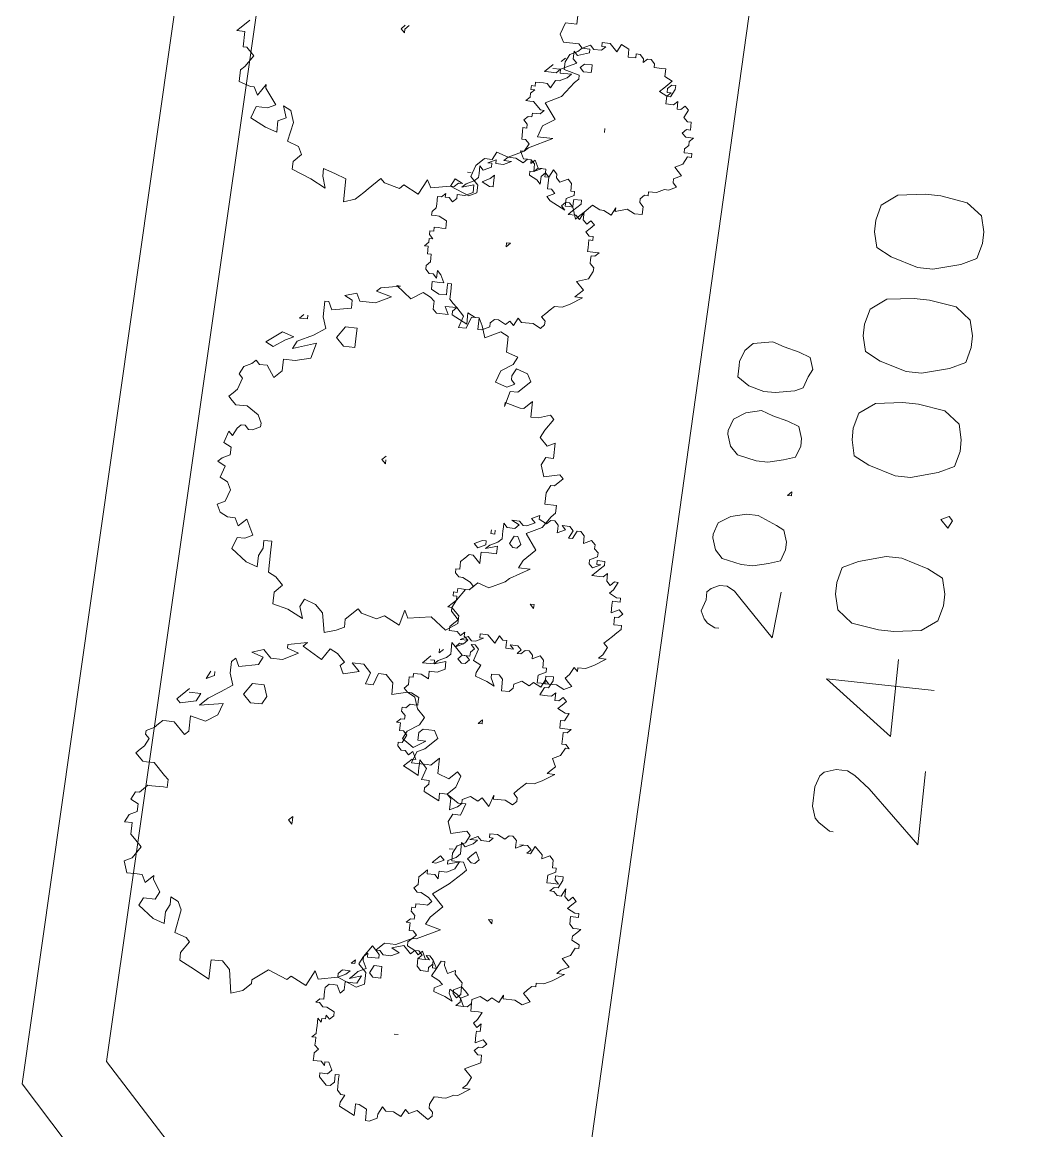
# Model space of a CAD drawing. Header units: metres. Extents: x -977055 to 805873, y -1033982 to 242021.
# Drawn here: x 2675.89 to 2689.55, y 841.04 to 856.24 of the extents above; entities that cross this region are included whole.
import ezdxf

# ---------------------------------------------------------------- set-up
doc = ezdxf.new("R2010")
doc.units = ezdxf.units.M
for name, color, linetype in [('PDF_acera', 7, 'Continuous'), ('PDF_areas por lote', 7, 'Continuous'), ('PDF_COTAS', 7, 'Continuous'), ('PDF_LOTES', 7, 'Continuous'), ('PDF_PLANTAS', 7, 'Continuous')]:
    doc.layers.add(name, color=color, linetype=linetype)

# ---------------------------------------------------------------- blocks, each defined once
blk = doc.blocks.new('CALLE')
at = {"layer": 'PDF_acera', "lineweight": 9}
for points in [[(-152.62128, -289.620576), (-150.123456, -216.506304), (-148.768704, -215.236224), (-117.651744, -216.294624), (-116.381664, -217.691712), (-118.921824, -291.822048)], [(-117.440064, -222.518016), (-117.27072, -217.988064), (-118.075104, -217.18368), (-148.430016, -216.12528), (-149.276736, -216.929664), (-149.403744, -221.459616)]]:
    blk.add_lwpolyline(points, dxfattribs=at)
at = {"layer": 'PDF_areas por lote', "lineweight": 9}
for points in [[(-145.085472, -223.74576), (-145.085472, -223.703424), (-145.0008, -223.576416), (-144.958464, -223.53408), (-144.831456, -223.491744), (-144.619776, -223.491744), (-144.492768, -223.53408), (-144.450432, -223.576416), (-144.408096, -223.703424), (-144.408096, -223.830432), (-144.450432, -223.915104), (-144.57744, -224.084448), (-145.127808, -224.677152), (-144.323424, -224.677152)], [(-143.434368, -224.677152), (-143.434368, -223.491744), (-143.984736, -224.253792), (-143.138016, -224.253792)]]:
    blk.add_lwpolyline(points, dxfattribs=at)
for points in [[(-142.502976, -223.491744), (-142.67232, -223.53408), (-142.799328, -223.703424), (-142.841664, -223.999776), (-142.841664, -224.16912), (-142.799328, -224.465472), (-142.67232, -224.634816), (-142.502976, -224.677152), (-142.375968, -224.677152), (-142.206624, -224.634816), (-142.121952, -224.465472), (-142.03728, -224.16912), (-142.03728, -223.999776), (-142.121952, -223.703424), (-142.206624, -223.53408), (-142.375968, -223.491744)], [(-140.809536, -223.491744), (-140.97888, -223.53408), (-141.063552, -223.703424), (-141.148224, -223.999776), (-141.148224, -224.16912), (-141.063552, -224.465472), (-140.97888, -224.634816), (-140.809536, -224.677152), (-140.682528, -224.677152), (-140.513184, -224.634816), (-140.386176, -224.465472), (-140.34384, -224.16912), (-140.34384, -223.999776), (-140.386176, -223.703424), (-140.513184, -223.53408), (-140.682528, -223.491744)], [(-139.666464, -223.491744), (-139.835808, -223.53408), (-139.92048, -223.703424), (-140.005152, -223.999776), (-140.005152, -224.16912), (-139.92048, -224.465472), (-139.835808, -224.634816), (-139.666464, -224.677152), (-139.539456, -224.677152), (-139.370112, -224.634816), (-139.243104, -224.465472), (-139.200768, -224.16912), (-139.200768, -223.999776), (-139.243104, -223.703424), (-139.370112, -223.53408), (-139.539456, -223.491744)], [(-138.523392, -223.491744), (-138.692736, -223.53408), (-138.777408, -223.703424), (-138.86208, -223.999776), (-138.86208, -224.16912), (-138.777408, -224.465472), (-138.692736, -224.634816), (-138.523392, -224.677152), (-138.396384, -224.677152), (-138.22704, -224.634816), (-138.100032, -224.465472), (-138.057696, -224.16912), (-138.057696, -223.999776), (-138.100032, -223.703424), (-138.22704, -223.53408), (-138.396384, -223.491744)], [(-141.571584, -224.550144), (-141.656256, -224.634816), (-141.571584, -224.677152), (-141.529248, -224.634816)]]:
    blk.add_lwpolyline(points, close=True, dxfattribs=at)
at = {"layer": 'PDF_COTAS', "lineweight": 9}
blk.add_lwpolyline([(-143.011008, -222.264), (-143.011008, -222.221664), (-142.968672, -222.136992), (-142.926336, -222.094656), (-142.841664, -222.05232), (-142.714656, -222.094656), (-142.629984, -222.094656), (-142.587648, -222.136992), (-142.545312, -222.221664), (-142.545312, -222.306336), (-142.587648, -222.391008), (-142.67232, -222.47568), (-143.053344, -222.856704), (-142.545312, -222.89904)], dxfattribs=at)
for points in [[(-142.03728, -222.094656), (-142.164288, -222.136992), (-142.24896, -222.221664), (-142.291296, -222.433344), (-142.291296, -222.560352), (-142.24896, -222.729696), (-142.206624, -222.856704), (-142.079616, -222.89904), (-141.994944, -222.89904), (-141.867936, -222.856704), (-141.8256, -222.772032), (-141.740928, -222.560352), (-141.740928, -222.433344), (-141.783264, -222.264), (-141.867936, -222.136992), (-141.994944, -222.094656)], [(-140.894208, -222.136992), (-141.021216, -222.179328), (-141.105888, -222.264), (-141.148224, -222.47568), (-141.148224, -222.602688), (-141.105888, -222.772032), (-141.063552, -222.89904), (-140.936544, -222.941376), (-140.851872, -222.941376), (-140.724864, -222.89904), (-140.682528, -222.772032), (-140.640192, -222.602688), (-140.597856, -222.47568), (-140.640192, -222.306336), (-140.724864, -222.179328), (-140.851872, -222.136992)], [(-140.13216, -222.179328), (-140.259168, -222.179328), (-140.34384, -222.306336), (-140.386176, -222.47568), (-140.386176, -222.602688), (-140.34384, -222.814368), (-140.301504, -222.89904), (-140.174496, -222.941376), (-140.089824, -222.983712), (-139.962816, -222.941376), (-139.92048, -222.814368), (-139.878144, -222.645024), (-139.835808, -222.518016), (-139.878144, -222.306336), (-139.962816, -222.221664), (-140.089824, -222.179328)], [(-141.486912, -222.856704), (-141.486912, -222.89904), (-141.444576, -222.89904)]]:
    blk.add_lwpolyline(points, close=True, dxfattribs=at)
at = {"layer": 'PDF_LOTES', "lineweight": 20}
blk.add_lwpolyline([(-149.403744, -221.459616), (-149.742432, -231.027552), (-133.739424, -231.57792), (-133.443072, -221.967648)], close=True, dxfattribs=at)
at = {"layer": 'PDF_PLANTAS', "lineweight": 9}
for points in [[(-145.63584, -219.766176), (-145.551168, -219.808512), (-145.508832, -219.766176), (-145.551168, -219.596832), (-145.42416, -219.554496), (-145.339488, -219.596832), (-145.339488, -219.681504), (-145.21248, -219.72384), (-145.21248, -219.639168), (-145.127808, -219.51216), (-145.043136, -219.596832), (-144.916128, -219.639168), (-144.873792, -219.596832), (-144.958464, -219.51216), (-144.916128, -219.385152), (-144.746784, -219.385152), (-144.831456, -219.30048), (-144.831456, -219.258144), (-144.831456, -219.0888), (-144.704448, -219.131136), (-144.662112, -219.215808), (-144.535104, -219.342816), (-144.450432, -219.30048), (-144.450432, -219.173472), (-144.492768, -219.131136), (-144.57744, -219.131136), (-144.57744, -219.215808), (-144.662112, -219.0888), (-144.57744, -218.961792), (-144.492768, -219.004128), (-144.408096, -219.131136), (-144.323424, -219.173472), (-144.238752, -219.0888), (-144.111744, -219.046464), (-144.069408, -218.961792), (-144.111744, -218.792448), (-143.984736, -218.792448), (-143.900064, -218.707776), (-143.900064, -218.623104), (-144.027072, -218.580768), (-144.027072, -218.496096), (-143.900064, -218.538432), (-143.815392, -218.45376), (-143.815392, -218.326752), (-143.900064, -218.411424), (-143.9424, -218.24208), (-143.857728, -218.199744), (-143.815392, -218.24208), (-143.73072, -218.157408), (-143.688384, -218.072736), (-143.815392, -217.988064), (-143.688384, -217.776384), (-143.646048, -217.81872), (-143.688384, -217.60704), (-143.73072, -217.60704), (-143.773056, -217.734048), (-143.857728, -217.564704), (-143.857728, -217.437696), (-143.773056, -217.353024), (-143.815392, -217.226016), (-143.857728, -217.353024), (-143.9424, -217.310688), (-143.984736, -217.099008), (-143.900064, -217.056672), (-143.9424, -217.014336), (-144.069408, -217.014336), (-144.196416, -217.056672), (-144.281088, -216.929664), (-144.36576, -216.802656), (-144.450432, -216.717984), (-144.408096, -216.972), (-144.535104, -216.929664), (-144.619776, -216.802656), (-144.57744, -216.633312), (-144.746784, -216.633312), (-144.78912, -216.590976), (-144.662112, -216.463968), (-144.662112, -216.379296), (-144.662112, -216.33696), (-144.704448, -216.294624), (-144.746784, -216.252288), (-144.78912, -216.167616), (-144.831456, -216.167616), (-144.873792, -216.209952), (-144.958464, -216.167616), (-145.0008, -216.12528), (-145.043136, -216.082944), (-145.127808, -216.167616), (-145.127808, -216.209952), (-145.127808, -216.294624), (-145.254816, -216.421632), (-145.297152, -216.463968), (-145.381824, -216.463968), (-145.381824, -216.421632), (-145.381824, -216.33696), (-145.381824, -216.294624), (-145.381824, -216.252288), (-145.42416, -216.209952), (-145.466496, -216.167616), (-145.466496, -216.12528), (-145.551168, -216.082944), (-145.593504, -216.167616), (-145.678176, -216.167616), (-145.720512, -216.082944), (-145.805184, -216.040608), (-145.805184, -216.12528), (-145.932192, -216.12528), (-145.974528, -216.167616), (-146.0592, -216.252288), (-146.186208, -216.167616), (-146.228544, -216.082944), (-146.355552, -216.12528), (-146.355552, -216.209952), (-146.355552, -216.294624), (-146.440224, -216.33696), (-146.355552, -216.421632), (-146.397888, -216.421632), (-146.524896, -216.506304), (-146.609568, -216.463968), (-146.609568, -216.33696), (-146.69424, -216.294624), (-146.821248, -216.463968), (-146.863584, -216.590976), (-146.736576, -216.590976), (-146.651904, -216.633312), (-146.567232, -216.633312), (-146.609568, -216.717984), (-146.69424, -216.76032), (-146.948256, -216.717984), (-146.990592, -216.844992), (-147.032928, -216.887328), (-147.159936, -216.802656), (-147.244608, -216.802656), (-147.32928, -216.972), (-147.413952, -217.141344), (-147.286944, -217.141344), (-147.202272, -217.141344), (-147.202272, -217.268352), (-147.286944, -217.353024), (-147.54096, -217.39536), (-147.498624, -217.522368), (-147.413952, -217.60704), (-147.371616, -217.60704), (-147.244608, -217.776384), (-147.32928, -217.988064), (-147.286944, -218.0304), (-147.371616, -218.199744), (-147.202272, -218.284416), (-147.286944, -218.326752), (-147.244608, -218.538432), (-147.32928, -218.750112), (-147.286944, -218.834784), (-147.159936, -218.834784), (-147.075264, -218.750112), (-146.990592, -218.792448), (-146.863584, -218.87712), (-146.90592, -218.919456), (-146.821248, -219.004128), (-146.821248, -219.131136), (-146.736576, -219.30048), (-146.736576, -219.342816), (-146.609568, -219.596832), (-146.567232, -219.427488), (-146.48256, -219.469824), (-146.355552, -219.596832), (-146.228544, -219.469824), (-146.101536, -219.639168), (-145.974528, -219.766176), (-145.932192, -219.808512), (-145.84752, -219.766176), (-145.84752, -219.639168), (-145.762848, -219.639168), (-145.678176, -219.681504)], [(-141.656256, -220.316544), (-141.571584, -220.401216), (-141.529248, -220.35888), (-141.571584, -220.189536), (-141.444576, -220.1472), (-141.359904, -220.189536), (-141.359904, -220.274208), (-141.19056, -220.274208), (-141.232896, -220.189536), (-141.148224, -220.104864), (-141.063552, -220.1472), (-140.936544, -220.231872), (-140.894208, -220.189536), (-140.936544, -220.062528), (-140.936544, -219.977856), (-140.7672, -219.977856), (-140.851872, -219.893184), (-140.851872, -219.850848), (-140.809536, -219.681504), (-140.851872, -219.681504), (-140.682528, -219.72384), (-140.682528, -219.808512), (-140.55552, -219.93552), (-140.470848, -219.893184), (-140.428512, -219.766176), (-140.513184, -219.72384), (-140.55552, -219.72384), (-140.597856, -219.766176), (-140.640192, -219.681504), (-140.597856, -219.554496), (-140.470848, -219.596832), (-140.386176, -219.72384), (-140.301504, -219.766176), (-140.259168, -219.639168), (-140.089824, -219.639168), (-140.047488, -219.554496), (-140.13216, -219.385152), (-140.005152, -219.342816), (-139.92048, -219.30048), (-139.92048, -219.215808), (-140.047488, -219.173472), (-140.047488, -219.0888), (-139.92048, -219.131136), (-139.835808, -219.046464), (-139.835808, -218.919456), (-139.92048, -218.961792), (-139.92048, -218.834784), (-139.878144, -218.792448), (-139.793472, -218.792448), (-139.751136, -218.750112), (-139.7088, -218.66544), (-139.793472, -218.538432), (-139.666464, -218.369088), (-139.666464, -218.411424), (-139.7088, -218.199744), (-139.751136, -218.157408), (-139.793472, -218.326752), (-139.878144, -218.157408), (-139.878144, -217.988064), (-139.793472, -217.945728), (-139.835808, -217.81872), (-139.878144, -217.903392), (-139.962816, -217.903392), (-140.005152, -217.691712), (-139.92048, -217.649376), (-139.92048, -217.60704), (-140.089824, -217.60704), (-140.216832, -217.649376), (-140.301504, -217.522368), (-140.386176, -217.353024), (-140.470848, -217.310688), (-140.386176, -217.564704), (-140.55552, -217.522368), (-140.597856, -217.353024), (-140.597856, -217.226016), (-140.724864, -217.226016), (-140.809536, -217.141344), (-140.682528, -217.056672), (-140.682528, -216.972), (-140.640192, -216.929664), (-140.682528, -216.887328), (-140.724864, -216.802656), (-140.809536, -216.76032), (-140.851872, -216.802656), (-140.97888, -216.76032), (-141.021216, -216.717984), (-141.063552, -216.675648), (-141.105888, -216.717984), (-141.148224, -216.76032), (-141.148224, -216.887328), (-141.232896, -217.014336), (-141.317568, -217.056672), (-141.359904, -217.056672), (-141.40224, -216.972), (-141.40224, -216.929664), (-141.359904, -216.887328), (-141.359904, -216.844992), (-141.40224, -216.802656), (-141.486912, -216.76032), (-141.444576, -216.717984), (-141.571584, -216.675648), (-141.61392, -216.76032), (-141.698592, -216.76032), (-141.740928, -216.675648), (-141.783264, -216.633312), (-141.8256, -216.717984), (-141.952608, -216.675648), (-141.994944, -216.76032), (-142.079616, -216.802656), (-142.206624, -216.76032), (-142.24896, -216.675648), (-142.333632, -216.717984), (-142.375968, -216.802656), (-142.375968, -216.887328), (-142.46064, -216.929664), (-142.375968, -217.014336), (-142.545312, -217.099008), (-142.587648, -217.014336), (-142.587648, -216.929664), (-142.714656, -216.887328), (-142.841664, -217.056672), (-142.884, -217.18368), (-142.756992, -217.18368), (-142.67232, -217.226016), (-142.587648, -217.226016), (-142.587648, -217.310688), (-142.714656, -217.310688), (-142.926336, -217.310688), (-142.968672, -217.39536), (-143.053344, -217.480032), (-143.138016, -217.39536), (-143.265024, -217.39536), (-143.30736, -217.564704), (-143.392032, -217.734048), (-143.265024, -217.691712), (-143.180352, -217.734048), (-143.222688, -217.861056), (-143.30736, -217.945728), (-143.51904, -217.988064), (-143.476704, -218.115072), (-143.434368, -218.199744), (-143.349696, -218.199744), (-143.222688, -218.326752), (-143.265024, -218.369088), (-143.30736, -218.538432), (-143.265024, -218.623104), (-143.349696, -218.792448), (-143.180352, -218.834784), (-143.265024, -218.87712), (-143.222688, -219.131136), (-143.349696, -219.30048), (-143.265024, -219.427488), (-143.180352, -219.427488), (-143.09568, -219.342816), (-143.011008, -219.385152), (-142.884, -219.469824), (-142.884, -219.51216), (-142.799328, -219.596832), (-142.841664, -219.72384), (-142.756992, -219.893184), (-142.714656, -219.93552), (-142.587648, -220.1472), (-142.587648, -220.020192), (-142.502976, -220.062528), (-142.375968, -220.189536), (-142.206624, -220.062528), (-142.121952, -220.231872), (-141.994944, -220.316544), (-141.952608, -220.35888), (-141.867936, -220.35888), (-141.867936, -220.231872), (-141.740928, -220.231872), (-141.656256, -220.274208)], [(-140.301504, -217.18368), (-140.428512, -217.014336), (-140.470848, -217.099008), (-140.386176, -217.226016), (-140.34384, -217.310688)], [(-144.15408, -217.39536), (-144.15408, -217.268352), (-144.281088, -217.18368), (-144.36576, -217.268352), (-144.36576, -217.39536), (-144.281088, -217.437696)], [(-140.174496, -217.988064), (-140.174496, -217.861056), (-140.301504, -217.776384), (-140.386176, -217.861056), (-140.386176, -217.988064), (-140.259168, -217.988064)], [(-145.551168, -217.861056), (-145.593504, -217.81872), (-145.63584, -217.861056), (-145.593504, -217.861056)], [(-147.837312, -220.189536), (-147.794976, -220.231872), (-147.75264, -220.189536), (-147.794976, -220.104864), (-147.710304, -220.104864), (-147.667968, -220.104864), (-147.667968, -220.1472), (-147.583296, -220.1472), (-147.625632, -220.104864), (-147.583296, -220.062528), (-147.54096, -220.104864), (-147.456288, -220.1472), (-147.456288, -220.104864), (-147.456288, -220.062528), (-147.456288, -220.020192), (-147.371616, -220.020192), (-147.413952, -219.977856), (-147.413952, -219.93552), (-147.413952, -219.850848), (-147.371616, -219.893184), (-147.32928, -219.893184), (-147.286944, -219.977856), (-147.244608, -219.93552), (-147.202272, -219.893184), (-147.244608, -219.893184), (-147.286944, -219.893184), (-147.32928, -219.850848), (-147.286944, -219.808512), (-147.244608, -219.808512), (-147.202272, -219.893184), (-147.159936, -219.893184), (-147.1176, -219.850848), (-147.075264, -219.808512), (-147.032928, -219.808512), (-147.075264, -219.72384), (-146.990592, -219.681504), (-146.948256, -219.681504), (-146.948256, -219.639168), (-147.032928, -219.596832), (-147.032928, -219.554496), (-146.948256, -219.554496), (-146.90592, -219.51216), (-146.90592, -219.469824), (-146.948256, -219.51216), (-146.948256, -219.427488), (-146.948256, -219.385152), (-146.90592, -219.427488), (-146.863584, -219.385152), (-146.863584, -219.342816), (-146.90592, -219.30048), (-146.821248, -219.215808), (-146.863584, -219.0888), (-146.90592, -219.173472), (-146.948256, -219.0888), (-146.948256, -219.004128), (-146.90592, -218.961792), (-146.90592, -218.919456), (-146.948256, -218.961792), (-146.990592, -218.961792), (-146.990592, -218.834784), (-146.948256, -218.834784), (-146.990592, -218.792448), (-147.032928, -218.792448), (-147.1176, -218.834784), (-147.159936, -218.750112), (-147.202272, -218.707776), (-147.244608, -218.66544), (-147.202272, -218.792448), (-147.286944, -218.750112), (-147.286944, -218.707776), (-147.286944, -218.623104), (-147.371616, -218.623104), (-147.413952, -218.580768), (-147.32928, -218.538432), (-147.32928, -218.496096), (-147.32928, -218.45376), (-147.371616, -218.411424), (-147.413952, -218.411424), (-147.498624, -218.411424), (-147.498624, -218.369088), (-147.54096, -218.326752), (-147.54096, -218.369088), (-147.583296, -218.411424), (-147.583296, -218.45376), (-147.625632, -218.538432), (-147.667968, -218.538432), (-147.710304, -218.496096), (-147.667968, -218.45376), (-147.710304, -218.45376), (-147.710304, -218.411424), (-147.75264, -218.411424), (-147.710304, -218.369088), (-147.794976, -218.369088), (-147.837312, -218.369088), (-147.879648, -218.369088), (-147.921984, -218.326752), (-147.921984, -218.369088), (-147.96432, -218.369088), (-148.006656, -218.369088), (-148.048992, -218.411424), (-148.091328, -218.369088), (-148.133664, -218.369088), (-148.176, -218.369088), (-148.176, -218.411424), (-148.176, -218.45376), (-148.218336, -218.496096), (-148.176, -218.496096), (-148.176, -218.538432), (-148.260672, -218.580768), (-148.303008, -218.538432), (-148.303008, -218.45376), (-148.345344, -218.45376), (-148.430016, -218.538432), (-148.430016, -218.580768), (-148.38768, -218.623104), (-148.345344, -218.623104), (-148.303008, -218.623104), (-148.303008, -218.66544), (-148.345344, -218.66544), (-148.472352, -218.66544), (-148.514688, -218.707776), (-148.514688, -218.750112), (-148.59936, -218.707776), (-148.641696, -218.707776), (-148.684032, -218.792448), (-148.726368, -218.87712), (-148.641696, -218.87712), (-148.59936, -218.87712), (-148.59936, -218.919456), (-148.641696, -219.004128), (-148.768704, -219.004128), (-148.768704, -219.046464), (-148.726368, -219.131136), (-148.684032, -219.131136), (-148.59936, -219.173472), (-148.641696, -219.215808), (-148.641696, -219.30048), (-148.684032, -219.385152), (-148.59936, -219.427488), (-148.641696, -219.469824), (-148.59936, -219.554496), (-148.684032, -219.681504), (-148.641696, -219.72384), (-148.59936, -219.72384), (-148.557024, -219.681504), (-148.514688, -219.681504), (-148.430016, -219.72384), (-148.430016, -219.766176), (-148.430016, -219.808512), (-148.430016, -219.850848), (-148.38768, -219.93552), (-148.38768, -219.977856), (-148.303008, -220.104864), (-148.303008, -220.020192), (-148.260672, -220.062528), (-148.176, -220.104864), (-148.091328, -220.020192), (-148.048992, -220.104864), (-148.006656, -220.189536), (-147.96432, -220.189536), (-147.921984, -220.189536), (-147.921984, -220.1472), (-147.879648, -220.104864), (-147.837312, -220.1472)], [(-147.159936, -218.580768), (-147.202272, -218.538432), (-147.244608, -218.538432), (-147.202272, -218.623104), (-147.159936, -218.66544)], [(-139.116096, -220.485888), (-139.07376, -220.528224), (-139.07376, -220.485888), (-139.07376, -220.401216), (-139.031424, -220.401216), (-138.946752, -220.401216), (-138.946752, -220.443552), (-138.904416, -220.443552), (-138.904416, -220.401216), (-138.86208, -220.35888), (-138.819744, -220.401216), (-138.777408, -220.443552), (-138.735072, -220.401216), (-138.777408, -220.35888), (-138.735072, -220.316544), (-138.6504, -220.316544), (-138.735072, -220.274208), (-138.692736, -220.231872), (-138.692736, -220.1472), (-138.6504, -220.189536), (-138.608064, -220.231872), (-138.565728, -220.274208), (-138.523392, -220.274208), (-138.523392, -220.189536), (-138.565728, -220.189536), (-138.608064, -220.189536), (-138.608064, -220.1472), (-138.608064, -220.104864), (-138.523392, -220.104864), (-138.481056, -220.189536), (-138.43872, -220.189536), (-138.43872, -220.1472), (-138.354048, -220.1472), (-138.311712, -220.104864), (-138.354048, -220.020192), (-138.311712, -219.977856), (-138.269376, -219.977856), (-138.22704, -219.93552), (-138.311712, -219.893184), (-138.311712, -219.850848), (-138.269376, -219.850848), (-138.22704, -219.850848), (-138.22704, -219.766176), (-138.22704, -219.808512), (-138.269376, -219.72384), (-138.22704, -219.72384), (-138.184704, -219.72384), (-138.142368, -219.681504), (-138.142368, -219.639168), (-138.184704, -219.596832), (-138.142368, -219.51216), (-138.142368, -219.427488), (-138.184704, -219.385152), (-138.184704, -219.469824), (-138.22704, -219.385152), (-138.22704, -219.30048), (-138.184704, -219.30048), (-138.22704, -219.215808), (-138.22704, -219.258144), (-138.269376, -219.258144), (-138.311712, -219.173472), (-138.269376, -219.131136), (-138.354048, -219.131136), (-138.396384, -219.131136), (-138.43872, -219.0888), (-138.481056, -219.004128), (-138.523392, -218.961792), (-138.481056, -219.0888), (-138.565728, -219.0888), (-138.608064, -219.004128), (-138.608064, -218.919456), (-138.6504, -218.919456), (-138.692736, -218.87712), (-138.6504, -218.834784), (-138.6504, -218.792448), (-138.608064, -218.792448), (-138.6504, -218.750112), (-138.6504, -218.707776), (-138.692736, -218.707776), (-138.735072, -218.707776), (-138.777408, -218.707776), (-138.819744, -218.66544), (-138.86208, -218.66544), (-138.86208, -218.707776), (-138.86208, -218.750112), (-138.904416, -218.834784), (-138.946752, -218.834784), (-138.989088, -218.834784), (-138.989088, -218.792448), (-138.989088, -218.750112), (-138.989088, -218.707776), (-139.031424, -218.707776), (-139.031424, -218.66544), (-139.07376, -218.66544), (-139.116096, -218.707776), (-139.116096, -218.66544), (-139.158432, -218.66544), (-139.200768, -218.623104), (-139.200768, -218.66544), (-139.28544, -218.66544), (-139.28544, -218.707776), (-139.327776, -218.707776), (-139.370112, -218.707776), (-139.412448, -218.66544), (-139.454784, -218.66544), (-139.49712, -218.707776), (-139.49712, -218.750112), (-139.539456, -218.792448), (-139.454784, -218.792448), (-139.49712, -218.834784), (-139.581792, -218.87712), (-139.581792, -218.834784), (-139.581792, -218.750112), (-139.666464, -218.750112), (-139.7088, -218.834784), (-139.7088, -218.919456), (-139.666464, -218.919456), (-139.624128, -218.919456), (-139.581792, -218.919456), (-139.581792, -218.961792), (-139.666464, -218.961792), (-139.751136, -218.961792), (-139.793472, -219.004128), (-139.835808, -219.046464), (-139.878144, -219.004128), (-139.92048, -219.004128), (-139.962816, -219.0888), (-140.005152, -219.173472), (-139.92048, -219.173472), (-139.878144, -219.173472), (-139.92048, -219.258144), (-139.92048, -219.30048), (-140.047488, -219.30048), (-140.047488, -219.342816), (-140.005152, -219.427488), (-139.962816, -219.427488), (-139.92048, -219.469824), (-139.92048, -219.51216), (-139.962816, -219.596832), (-139.92048, -219.639168), (-139.962816, -219.681504), (-139.878144, -219.72384), (-139.92048, -219.766176), (-139.92048, -219.893184), (-139.962816, -219.977856), (-139.92048, -220.020192), (-139.878144, -220.020192), (-139.835808, -219.977856), (-139.793472, -220.020192), (-139.751136, -220.062528), (-139.7088, -220.104864), (-139.7088, -220.189536), (-139.666464, -220.274208), (-139.581792, -220.401216), (-139.581792, -220.316544), (-139.539456, -220.35888), (-139.49712, -220.401216), (-139.412448, -220.316544), (-139.370112, -220.443552), (-139.28544, -220.485888), (-139.243104, -220.485888), (-139.200768, -220.443552), (-139.158432, -220.443552), (-139.116096, -220.443552)], [(-147.032928, -218.707776), (-147.075264, -218.66544), (-147.075264, -218.707776)], [(-138.43872, -218.87712), (-138.523392, -218.834784), (-138.523392, -218.87712), (-138.481056, -218.919456), (-138.481056, -218.961792)], [(-147.075264, -219.004128), (-147.075264, -218.919456), (-147.159936, -218.87712), (-147.202272, -218.919456), (-147.202272, -219.004128), (-147.1176, -219.004128)], [(-144.323424, -220.739904), (-144.281088, -220.78224), (-144.281088, -220.739904), (-144.281088, -220.655232), (-144.238752, -220.655232), (-144.196416, -220.655232), (-144.196416, -220.697568), (-144.111744, -220.739904), (-144.111744, -220.697568), (-144.069408, -220.612896), (-144.027072, -220.655232), (-143.984736, -220.697568), (-143.9424, -220.655232), (-143.984736, -220.612896), (-143.984736, -220.57056), (-143.900064, -220.57056), (-143.9424, -220.528224), (-143.9424, -220.485888), (-143.9424, -220.401216), (-143.857728, -220.443552), (-143.857728, -220.485888), (-143.773056, -220.528224), (-143.73072, -220.528224), (-143.73072, -220.443552), (-143.773056, -220.443552), (-143.815392, -220.485888), (-143.815392, -220.401216), (-143.815392, -220.35888), (-143.73072, -220.35888), (-143.688384, -220.443552), (-143.646048, -220.443552), (-143.646048, -220.401216), (-143.561376, -220.401216), (-143.51904, -220.35888), (-143.561376, -220.274208), (-143.51904, -220.274208), (-143.476704, -220.231872), (-143.476704, -220.189536), (-143.51904, -220.1472), (-143.51904, -220.104864), (-143.476704, -220.1472), (-143.434368, -220.104864), (-143.434368, -220.020192), (-143.476704, -220.062528), (-143.476704, -219.977856), (-143.434368, -219.977856), (-143.392032, -219.977856), (-143.392032, -219.93552), (-143.349696, -219.893184), (-143.434368, -219.850848), (-143.349696, -219.766176), (-143.349696, -219.681504), (-143.392032, -219.681504), (-143.392032, -219.72384), (-143.434368, -219.639168), (-143.434368, -219.596832), (-143.392032, -219.554496), (-143.434368, -219.469824), (-143.434368, -219.554496), (-143.476704, -219.51216), (-143.51904, -219.427488), (-143.476704, -219.385152), (-143.561376, -219.385152), (-143.603712, -219.385152), (-143.646048, -219.342816), (-143.688384, -219.258144), (-143.73072, -219.215808), (-143.688384, -219.342816), (-143.773056, -219.342816), (-143.815392, -219.258144), (-143.815392, -219.173472), (-143.857728, -219.173472), (-143.900064, -219.173472), (-143.857728, -219.0888), (-143.857728, -219.046464), (-143.857728, -219.004128), (-143.900064, -219.004128), (-143.900064, -218.961792), (-143.9424, -218.961792), (-143.984736, -218.961792), (-144.027072, -218.919456), (-144.069408, -218.961792), (-144.069408, -219.004128), (-144.111744, -219.0888), (-144.15408, -219.0888), (-144.196416, -219.0888), (-144.196416, -219.046464), (-144.196416, -219.004128), (-144.238752, -218.961792), (-144.238752, -218.919456), (-144.281088, -218.919456), (-144.323424, -218.961792), (-144.36576, -218.961792), (-144.36576, -218.919456), (-144.408096, -218.87712), (-144.408096, -218.919456), (-144.492768, -218.919456), (-144.492768, -218.961792), (-144.535104, -219.004128), (-144.619776, -218.961792), (-144.619776, -218.919456), (-144.662112, -218.919456), (-144.704448, -218.961792), (-144.704448, -219.004128), (-144.746784, -219.046464), (-144.704448, -219.0888), (-144.78912, -219.131136), (-144.78912, -219.0888), (-144.831456, -219.046464), (-144.873792, -219.004128), (-144.916128, -219.0888), (-144.958464, -219.173472), (-144.873792, -219.173472), (-144.831456, -219.173472), (-144.78912, -219.173472), (-144.831456, -219.215808), (-144.873792, -219.258144), (-145.0008, -219.215808), (-145.0008, -219.30048), (-145.043136, -219.30048), (-145.085472, -219.258144), (-145.127808, -219.258144), (-145.170144, -219.342816), (-145.21248, -219.427488), (-145.170144, -219.427488), (-145.127808, -219.427488), (-145.127808, -219.51216), (-145.170144, -219.554496), (-145.297152, -219.554496), (-145.254816, -219.639168), (-145.21248, -219.681504), (-145.170144, -219.681504), (-145.127808, -219.766176), (-145.170144, -219.850848), (-145.127808, -219.893184), (-145.21248, -219.977856), (-145.085472, -220.020192), (-145.127808, -220.020192), (-145.127808, -220.1472), (-145.170144, -220.231872), (-145.127808, -220.274208), (-145.085472, -220.274208), (-145.043136, -220.231872), (-145.0008, -220.274208), (-144.958464, -220.316544), (-144.916128, -220.35888), (-144.916128, -220.443552), (-144.873792, -220.528224), (-144.78912, -220.655232), (-144.78912, -220.57056), (-144.746784, -220.612896), (-144.704448, -220.655232), (-144.619776, -220.612896), (-144.57744, -220.697568), (-144.492768, -220.739904), (-144.492768, -220.78224), (-144.450432, -220.739904), (-144.450432, -220.697568), (-144.36576, -220.697568), (-144.323424, -220.697568)], [(-146.48256, -221.078592), (-146.440224, -221.120928), (-146.440224, -221.078592), (-146.440224, -221.036256), (-146.397888, -220.99392), (-146.313216, -220.99392), (-146.313216, -221.078592), (-146.27088, -221.078592), (-146.27088, -221.036256), (-146.228544, -220.951584), (-146.186208, -220.99392), (-146.143872, -221.036256), (-146.101536, -220.99392), (-146.143872, -220.951584), (-146.101536, -220.909248), (-146.016864, -220.909248), (-146.101536, -220.866912), (-146.101536, -220.824576), (-146.0592, -220.78224), (-146.0592, -220.739904), (-146.016864, -220.78224), (-146.016864, -220.824576), (-145.932192, -220.866912), (-145.889856, -220.866912), (-145.889856, -220.78224), (-145.932192, -220.78224), (-145.974528, -220.824576), (-145.974528, -220.739904), (-145.974528, -220.697568), (-145.889856, -220.697568), (-145.84752, -220.78224), (-145.805184, -220.78224), (-145.805184, -220.739904), (-145.720512, -220.739904), (-145.678176, -220.697568), (-145.720512, -220.612896), (-145.678176, -220.612896), (-145.63584, -220.57056), (-145.593504, -220.528224), (-145.678176, -220.485888), (-145.678176, -220.443552), (-145.63584, -220.485888), (-145.593504, -220.443552), (-145.593504, -220.35888), (-145.593504, -220.401216), (-145.63584, -220.316544), (-145.593504, -220.316544), (-145.551168, -220.316544), (-145.508832, -220.274208), (-145.508832, -220.231872), (-145.551168, -220.189536), (-145.508832, -220.104864), (-145.508832, -220.020192), (-145.551168, -220.020192), (-145.551168, -220.062528), (-145.593504, -220.020192), (-145.593504, -219.93552), (-145.551168, -219.893184), (-145.593504, -219.808512), (-145.593504, -219.893184), (-145.63584, -219.850848), (-145.678176, -219.766176), (-145.63584, -219.72384), (-145.720512, -219.72384), (-145.762848, -219.72384), (-145.805184, -219.681504), (-145.84752, -219.596832), (-145.889856, -219.596832), (-145.84752, -219.72384), (-145.932192, -219.681504), (-145.974528, -219.596832), (-145.974528, -219.51216), (-146.016864, -219.51216), (-146.0592, -219.51216), (-146.016864, -219.469824), (-146.016864, -219.385152), (-145.974528, -219.385152), (-146.016864, -219.342816), (-146.0592, -219.30048), (-146.101536, -219.30048), (-146.143872, -219.30048), (-146.186208, -219.258144), (-146.228544, -219.30048), (-146.228544, -219.342816), (-146.27088, -219.427488), (-146.313216, -219.469824), (-146.355552, -219.427488), (-146.355552, -219.385152), (-146.355552, -219.342816), (-146.355552, -219.30048), (-146.397888, -219.30048), (-146.397888, -219.258144), (-146.440224, -219.258144), (-146.48256, -219.30048), (-146.524896, -219.30048), (-146.524896, -219.258144), (-146.567232, -219.215808), (-146.567232, -219.258144), (-146.651904, -219.258144), (-146.651904, -219.30048), (-146.69424, -219.342816), (-146.736576, -219.30048), (-146.778912, -219.258144), (-146.821248, -219.258144), (-146.863584, -219.342816), (-146.90592, -219.385152), (-146.863584, -219.427488), (-146.948256, -219.469824), (-146.948256, -219.427488), (-146.948256, -219.385152), (-147.032928, -219.385152), (-147.075264, -219.427488), (-147.075264, -219.51216), (-147.032928, -219.51216), (-146.990592, -219.554496), (-146.948256, -219.554496), (-147.032928, -219.596832), (-147.1176, -219.554496), (-147.159936, -219.639168), (-147.202272, -219.681504), (-147.244608, -219.596832), (-147.286944, -219.596832), (-147.32928, -219.72384), (-147.371616, -219.808512), (-147.286944, -219.766176), (-147.244608, -219.766176), (-147.286944, -219.850848), (-147.32928, -219.893184), (-147.413952, -219.93552), (-147.413952, -219.977856), (-147.371616, -220.020192), (-147.32928, -220.020192), (-147.286944, -220.104864), (-147.32928, -220.189536), (-147.286944, -220.231872), (-147.32928, -220.316544), (-147.244608, -220.35888), (-147.286944, -220.35888), (-147.286944, -220.485888), (-147.32928, -220.57056), (-147.286944, -220.655232), (-147.244608, -220.612896), (-147.202272, -220.57056), (-147.159936, -220.612896), (-147.1176, -220.655232), (-147.1176, -220.697568), (-147.075264, -220.697568), (-147.075264, -220.78224), (-147.032928, -220.866912), (-146.948256, -220.99392), (-146.948256, -220.909248), (-146.90592, -220.951584), (-146.863584, -221.036256), (-146.778912, -220.951584), (-146.736576, -221.036256), (-146.651904, -221.078592), (-146.651904, -221.120928), (-146.609568, -221.120928), (-146.567232, -221.036256), (-146.524896, -221.036256)], [(-138.354048, -219.30048), (-138.396384, -219.258144), (-138.43872, -219.173472), (-138.481056, -219.258144), (-138.481056, -219.30048), (-138.43872, -219.30048)], [(-143.011008, -221.163264), (-142.968672, -221.2056), (-142.926336, -221.163264), (-142.968672, -221.078592), (-142.884, -221.078592), (-142.841664, -221.078592), (-142.841664, -221.163264), (-142.799328, -221.163264), (-142.799328, -221.120928), (-142.756992, -221.036256), (-142.714656, -221.078592), (-142.629984, -221.120928), (-142.629984, -221.078592), (-142.67232, -221.036256), (-142.629984, -220.99392), (-142.545312, -220.99392), (-142.587648, -220.951584), (-142.587648, -220.909248), (-142.587648, -220.824576), (-142.545312, -220.866912), (-142.502976, -220.909248), (-142.46064, -220.951584), (-142.418304, -220.951584), (-142.418304, -220.866912), (-142.46064, -220.866912), (-142.46064, -220.909248), (-142.502976, -220.824576), (-142.46064, -220.78224), (-142.418304, -220.78224), (-142.375968, -220.866912), (-142.333632, -220.866912), (-142.291296, -220.824576), (-142.24896, -220.824576), (-142.206624, -220.78224), (-142.24896, -220.697568), (-142.164288, -220.697568), (-142.121952, -220.655232), (-142.121952, -220.612896), (-142.206624, -220.57056), (-142.206624, -220.528224), (-142.121952, -220.57056), (-142.079616, -220.528224), (-142.079616, -220.443552), (-142.121952, -220.485888), (-142.164288, -220.401216), (-142.121952, -220.401216), (-142.079616, -220.401216), (-142.03728, -220.35888), (-142.03728, -220.316544), (-142.079616, -220.274208), (-142.03728, -220.189536), (-141.994944, -220.189536), (-142.03728, -220.104864), (-142.079616, -220.1472), (-142.121952, -220.062528), (-142.121952, -220.020192), (-142.079616, -219.977856), (-142.079616, -219.893184), (-142.121952, -219.977856), (-142.164288, -219.93552), (-142.164288, -219.850848), (-142.121952, -219.808512), (-142.164288, -219.808512), (-142.206624, -219.808512), (-142.291296, -219.808512), (-142.333632, -219.766176), (-142.375968, -219.681504), (-142.418304, -219.639168), (-142.375968, -219.766176), (-142.46064, -219.766176), (-142.46064, -219.681504), (-142.46064, -219.596832), (-142.545312, -219.596832), (-142.587648, -219.596832), (-142.502976, -219.51216), (-142.502976, -219.469824), (-142.545312, -219.427488), (-142.587648, -219.385152), (-142.629984, -219.385152), (-142.67232, -219.385152), (-142.67232, -219.342816), (-142.714656, -219.342816), (-142.756992, -219.385152), (-142.756992, -219.427488), (-142.799328, -219.51216), (-142.841664, -219.554496), (-142.884, -219.51216), (-142.884, -219.469824), (-142.884, -219.427488), (-142.884, -219.385152), (-142.926336, -219.385152), (-142.926336, -219.342816), (-142.968672, -219.342816), (-142.968672, -219.385152), (-143.011008, -219.385152), (-143.053344, -219.342816), (-143.09568, -219.30048), (-143.09568, -219.342816), (-143.138016, -219.342816), (-143.180352, -219.385152), (-143.222688, -219.427488), (-143.265024, -219.385152), (-143.30736, -219.342816), (-143.349696, -219.342816), (-143.349696, -219.427488), (-143.392032, -219.469824), (-143.349696, -219.51216), (-143.392032, -219.51216), (-143.434368, -219.554496), (-143.476704, -219.51216), (-143.476704, -219.469824), (-143.51904, -219.427488), (-143.603712, -219.51216), (-143.603712, -219.596832), (-143.561376, -219.596832), (-143.51904, -219.639168), (-143.476704, -219.596832), (-143.476704, -219.639168), (-143.51904, -219.681504), (-143.646048, -219.639168), (-143.688384, -219.72384), (-143.773056, -219.681504), (-143.815392, -219.681504), (-143.857728, -219.808512), (-143.900064, -219.893184), (-143.815392, -219.850848), (-143.773056, -219.850848), (-143.773056, -219.93552), (-143.815392, -219.977856), (-143.9424, -219.977856), (-143.9424, -220.062528), (-143.900064, -220.104864), (-143.857728, -220.104864), (-143.815392, -220.189536), (-143.857728, -220.274208), (-143.815392, -220.316544), (-143.857728, -220.401216), (-143.773056, -220.443552), (-143.815392, -220.443552), (-143.815392, -220.57056), (-143.857728, -220.655232), (-143.815392, -220.739904), (-143.773056, -220.697568), (-143.73072, -220.655232), (-143.688384, -220.697568), (-143.603712, -220.739904), (-143.646048, -220.78224), (-143.603712, -220.78224), (-143.603712, -220.866912), (-143.561376, -220.951584), (-143.476704, -221.078592), (-143.476704, -220.99392), (-143.434368, -221.036256), (-143.349696, -221.078592), (-143.30736, -221.036256), (-143.222688, -221.120928), (-143.180352, -221.163264), (-143.138016, -221.2056), (-143.09568, -221.2056), (-143.09568, -221.120928), (-143.053344, -221.120928), (-143.011008, -221.120928)], [(-145.805184, -219.51216), (-145.889856, -219.427488), (-145.889856, -219.469824), (-145.84752, -219.554496)], [(-143.603712, -219.554496), (-143.603712, -219.51216), (-143.646048, -219.469824), (-143.688384, -219.51216), (-143.688384, -219.554496), (-143.646048, -219.596832)], [(-142.333632, -219.596832), (-142.375968, -219.51216), (-142.418304, -219.554496), (-142.375968, -219.639168), (-142.333632, -219.639168)], [(-139.07376, -219.554496), (-139.07376, -219.51216), (-139.116096, -219.51216)], [(-137.761344, -221.374944), (-137.719008, -221.41728), (-137.719008, -221.332608), (-137.676672, -221.290272), (-137.634336, -221.332608), (-137.634336, -221.374944), (-137.549664, -221.374944), (-137.549664, -221.332608), (-137.507328, -221.290272), (-137.422656, -221.332608), (-137.38032, -221.290272), (-137.422656, -221.247936), (-137.422656, -221.2056), (-137.337984, -221.2056), (-137.38032, -221.163264), (-137.38032, -221.078592), (-137.295648, -221.078592), (-137.295648, -221.120928), (-137.210976, -221.163264), (-137.16864, -221.163264), (-137.16864, -221.120928), (-137.210976, -221.078592), (-137.253312, -221.078592), (-137.253312, -221.120928), (-137.295648, -221.078592), (-137.253312, -220.99392), (-137.210976, -221.036256), (-137.16864, -221.078592), (-137.126304, -221.120928), (-137.083968, -221.036256), (-136.999296, -221.036256), (-136.999296, -220.99392), (-136.999296, -220.909248), (-136.95696, -220.909248), (-136.914624, -220.866912), (-136.914624, -220.824576), (-136.95696, -220.78224), (-136.914624, -220.78224), (-136.872288, -220.739904), (-136.872288, -220.697568), (-136.914624, -220.697568), (-136.914624, -220.612896), (-136.872288, -220.612896), (-136.829952, -220.612896), (-136.787616, -220.528224), (-136.872288, -220.485888), (-136.787616, -220.401216), (-136.787616, -220.316544), (-136.829952, -220.316544), (-136.829952, -220.35888), (-136.872288, -220.316544), (-136.872288, -220.231872), (-136.829952, -220.189536), (-136.872288, -220.104864), (-136.872288, -220.189536), (-136.914624, -220.189536), (-136.95696, -220.062528), (-136.914624, -220.020192), (-136.999296, -220.020192), (-137.041632, -220.062528), (-137.083968, -219.977856), (-137.126304, -219.893184), (-137.16864, -219.893184), (-137.16864, -220.020192), (-137.210976, -219.977856), (-137.253312, -219.893184), (-137.253312, -219.850848), (-137.337984, -219.808512), (-137.295648, -219.766176), (-137.295648, -219.72384), (-137.295648, -219.681504), (-137.295648, -219.639168), (-137.337984, -219.639168), (-137.337984, -219.596832), (-137.38032, -219.596832), (-137.38032, -219.639168), (-137.422656, -219.596832), (-137.464992, -219.596832), (-137.507328, -219.554496), (-137.507328, -219.596832), (-137.507328, -219.639168), (-137.592, -219.72384), (-137.592, -219.766176), (-137.634336, -219.72384), (-137.634336, -219.681504), (-137.634336, -219.639168), (-137.676672, -219.639168), (-137.676672, -219.596832), (-137.719008, -219.554496), (-137.761344, -219.596832), (-137.80368, -219.596832), (-137.80368, -219.554496), (-137.846016, -219.554496), (-137.930688, -219.554496), (-137.930688, -219.596832), (-137.973024, -219.639168), (-138.057696, -219.596832), (-138.057696, -219.554496), (-138.142368, -219.596832), (-138.142368, -219.639168), (-138.142368, -219.681504), (-138.184704, -219.681504), (-138.142368, -219.72384), (-138.22704, -219.766176), (-138.269376, -219.72384), (-138.269376, -219.681504), (-138.311712, -219.681504), (-138.354048, -219.766176), (-138.396384, -219.808512), (-138.311712, -219.808512), (-138.269376, -219.850848), (-138.22704, -219.850848), (-138.269376, -219.850848), (-138.311712, -219.893184), (-138.43872, -219.893184), (-138.43872, -219.93552), (-138.481056, -219.977856), (-138.523392, -219.893184), (-138.565728, -219.93552), (-138.608064, -220.020192), (-138.6504, -220.104864), (-138.608064, -220.062528), (-138.565728, -220.104864), (-138.565728, -220.1472), (-138.608064, -220.189536), (-138.735072, -220.231872), (-138.692736, -220.274208), (-138.6504, -220.316544), (-138.565728, -220.401216), (-138.608064, -220.485888), (-138.608064, -220.528224), (-138.6504, -220.612896), (-138.565728, -220.655232), (-138.608064, -220.655232), (-138.565728, -220.78224), (-138.608064, -220.866912), (-138.608064, -220.951584), (-138.523392, -220.951584), (-138.481056, -220.909248), (-138.43872, -220.909248), (-138.396384, -220.951584), (-138.396384, -220.99392), (-138.354048, -220.99392), (-138.354048, -221.078592), (-138.311712, -221.163264), (-138.311712, -221.2056), (-138.269376, -221.290272), (-138.22704, -221.247936), (-138.184704, -221.247936), (-138.142368, -221.332608), (-138.057696, -221.247936), (-138.01536, -221.332608), (-137.930688, -221.374944), (-137.930688, -221.41728), (-137.888352, -221.41728), (-137.888352, -221.332608), (-137.846016, -221.332608), (-137.80368, -221.374944)], [(-145.720512, -219.893184), (-145.762848, -219.850848), (-145.805184, -219.808512), (-145.84752, -219.850848), (-145.84752, -219.893184), (-145.805184, -219.93552)], [(-144.281088, -219.808512), (-144.323424, -219.766176), (-144.323424, -219.808512)], [(-142.24896, -219.977856), (-142.24896, -219.93552), (-142.333632, -219.893184), (-142.375968, -219.93552), (-142.375968, -219.977856), (-142.333632, -220.020192)], [(-146.440224, -220.1472), (-146.440224, -220.104864), (-146.48256, -220.1472)], [(-142.968672, -220.231872), (-142.968672, -220.189536), (-143.011008, -220.231872)], [(-137.041632, -220.231872), (-137.041632, -220.1472), (-137.083968, -220.104864), (-137.126304, -220.1472), (-137.126304, -220.231872), (-137.083968, -220.231872)]]:
    blk.add_lwpolyline(points, close=True, dxfattribs=at)
for points in [[(-136.95696, -216.463968), (-137.041632, -216.379296), (-137.083968, -216.33696), (-137.083968, -216.421632), (-137.253312, -216.421632), (-137.253312, -216.463968), (-137.337984, -216.54864), (-137.464992, -216.463968), (-137.507328, -216.421632), (-137.634336, -216.421632), (-137.676672, -216.54864), (-137.676672, -216.590976), (-137.761344, -216.633312), (-137.634336, -216.717984), (-137.676672, -216.717984), (-137.846016, -216.844992), (-137.888352, -216.76032), (-137.888352, -216.633312), (-138.01536, -216.590976), (-138.100032, -216.76032), (-138.142368, -216.887328), (-138.01536, -216.887328), (-137.973024, -216.972), (-137.846016, -216.929664), (-137.888352, -217.014336), (-138.01536, -217.056672), (-138.22704, -217.014336), (-138.269376, -217.141344), (-138.354048, -217.18368), (-138.43872, -217.099008), (-138.523392, -217.099008), (-138.608064, -217.310688), (-138.692736, -217.480032), (-138.565728, -217.437696), (-138.481056, -217.437696), (-138.523392, -217.564704), (-138.565728, -217.691712), (-138.819744, -217.691712), (-138.777408, -217.81872), (-138.692736, -217.903392), (-138.6504, -217.945728), (-138.523392, -218.072736), (-138.565728, -218.115072), (-138.608064, -218.284416), (-138.565728, -218.326752), (-138.6504, -218.496096), (-138.481056, -218.580768), (-138.565728, -218.623104), (-138.523392, -218.834784), (-138.608064, -219.046464), (-138.565728, -219.131136), (-138.481056, -219.131136), (-138.396384, -219.046464), (-138.269376, -219.0888), (-138.184704, -219.173472), (-138.184704, -219.258144), (-138.100032, -219.30048), (-138.142368, -219.427488), (-138.057696, -219.596832), (-138.01536, -219.639168), (-137.888352, -219.893184), (-137.888352, -219.72384), (-137.761344, -219.766176), (-137.676672, -219.893184), (-137.507328, -219.766176), (-137.422656, -219.93552), (-137.253312, -220.062528), (-137.210976, -220.104864), (-137.16864, -220.104864), (-137.126304, -219.93552), (-137.041632, -219.93552), (-136.95696, -219.977856), (-136.914624, -220.062528), (-136.872288, -220.104864), (-136.829952, -220.062528), (-136.829952, -219.893184), (-136.74528, -219.850848), (-136.618272, -219.893184), (-136.618272, -220.020192), (-136.491264, -220.020192)], [(-144.281088, -216.590976), (-144.408096, -216.463968), (-144.450432, -216.506304), (-144.408096, -216.675648), (-144.323424, -216.717984), (-144.323424, -216.590976)], [(-144.069408, -216.802656), (-144.15408, -216.76032), (-144.111744, -216.844992), (-144.069408, -216.844992)], [(-140.089824, -217.39536), (-140.13216, -217.353024), (-140.13216, -217.437696), (-140.089824, -217.437696)], [(-136.829952, -218.157408), (-136.872288, -218.115072), (-136.914624, -218.157408), (-136.872288, -218.157408), (-136.829952, -218.199744)], [(-141.529248, -218.45376), (-141.571584, -218.411424), (-141.61392, -218.45376), (-141.571584, -218.45376)], [(-143.646048, -219.173472), (-143.73072, -219.0888), (-143.73072, -219.131136), (-143.73072, -219.215808), (-143.688384, -219.215808), (-143.688384, -219.173472)], [(-138.354048, -219.004128), (-138.354048, -219.046464), (-138.354048, -219.004128)], [(-147.794976, -219.258144), (-147.794976, -219.215808)], [(-143.561376, -219.258144), (-143.603712, -219.258144), (-143.561376, -219.30048)], [(-145.720512, -219.639168), (-145.720512, -219.596832)], [(-142.206624, -219.681504), (-142.24896, -219.681504), (-142.24896, -219.72384), (-142.206624, -219.72384)], [(-137.083968, -219.808512), (-137.16864, -219.72384), (-137.16864, -219.766176), (-137.16864, -219.850848), (-137.126304, -219.893184), (-137.126304, -219.808512)], [(-136.999296, -219.93552), (-137.041632, -219.893184), (-136.999296, -219.93552)], [(-137.719008, -220.443552), (-137.761344, -220.443552), (-137.719008, -220.443552)], [(-137.719008, -221.41728), (-137.719008, -221.41728)]]:
    blk.add_lwpolyline(points, dxfattribs=at)

msp = doc.modelspace()

# ---------------------------------------------------------------- block references
at = {"xscale": 1.255773352820658, "yscale": 1.255773352820658, "zscale": 1.255773352820658, "rotation": 83.85573648860341}
msp.add_blockref('CALLE', (2427.15058, 1056.36283, 1015.371), dxfattribs=at)

doc.saveas('drawing.dxf')
